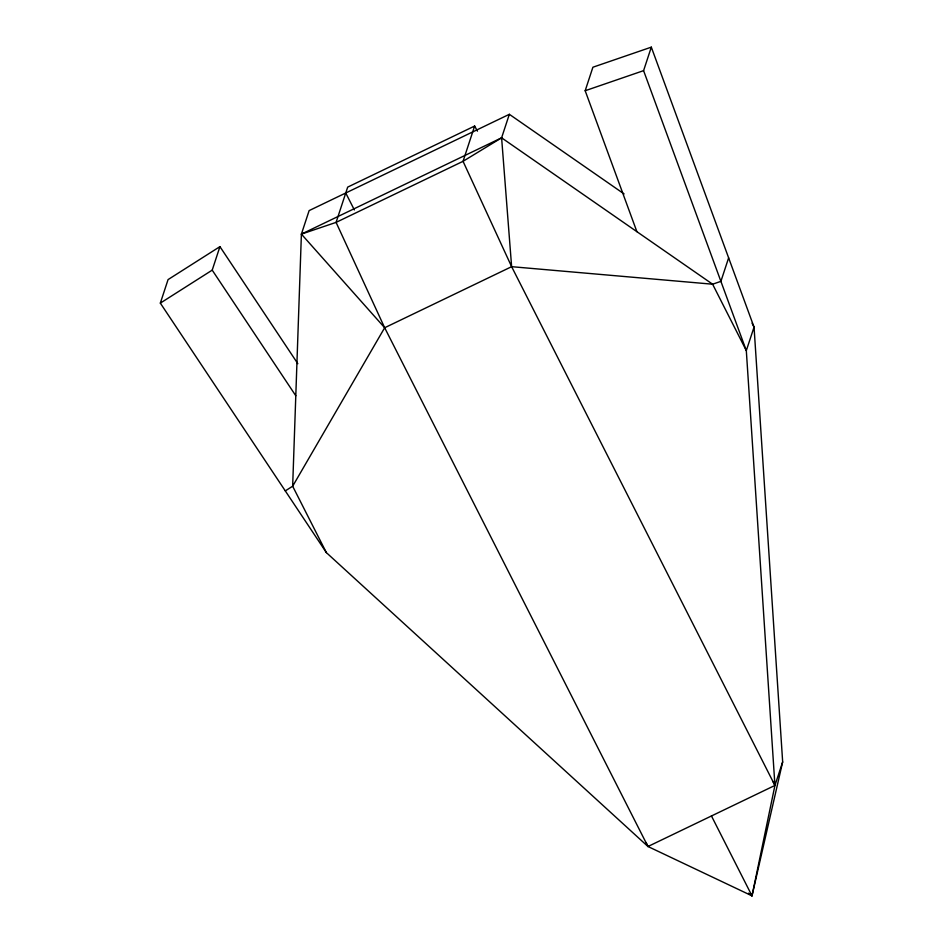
<?xml version="1.0" encoding="UTF-8"?>
<svg xmlns="http://www.w3.org/2000/svg" width="943" height="943" viewBox="0 0 943 943"><rect width="100%" height="100%" fill="white"/><g stroke="black" fill="none" stroke-linecap="round" stroke-linejoin="round"><path stroke-width="1.41" d="M624.089 193.928L509.338 114.303L309.127 210.607L301.395 234.123L292.66 486.211L326.372 552.622L647.971 846.508L751.995 895.85L782.666 761.932L754.046 327.115L651.318 47.15L592.899 67.224L585.179 90.728L636.89 231.672M748.471 893.186L751.995 895.85L774.934 785.436L782.666 761.932M326.372 552.622L160.334 303.116L168.066 279.599L219.931 246.63L297.835 363.703M160.334 303.116L212.21 270.134L219.931 246.63M474.635 126.044L463.048 161.312L511.625 266.68L774.934 785.436L647.971 846.508L384.661 327.751L336.085 222.383L347.684 187.115L474.635 126.044L477.464 131.16M285.293 490.89L292.66 486.211L384.661 327.751L511.625 266.68L501.605 137.819L509.338 114.303M773.024 781.464L774.934 785.436L746.314 350.619L643.586 70.654L651.318 47.15M728.633 257.852L720.9 281.356L712.613 284.208L511.625 266.68M752.066 323.201L754.046 327.115L746.314 350.619L712.613 284.208L501.605 137.819L463.048 161.312L336.085 222.383L301.395 234.123L384.661 327.751M301.395 234.123L501.605 137.819M585.179 90.728L643.586 70.654M212.21 270.134L295.796 395.754M711.458 815.966L751.995 895.85M345.751 192.997L354.344 209.924M646.061 842.535L647.971 846.508"/></g></svg>
